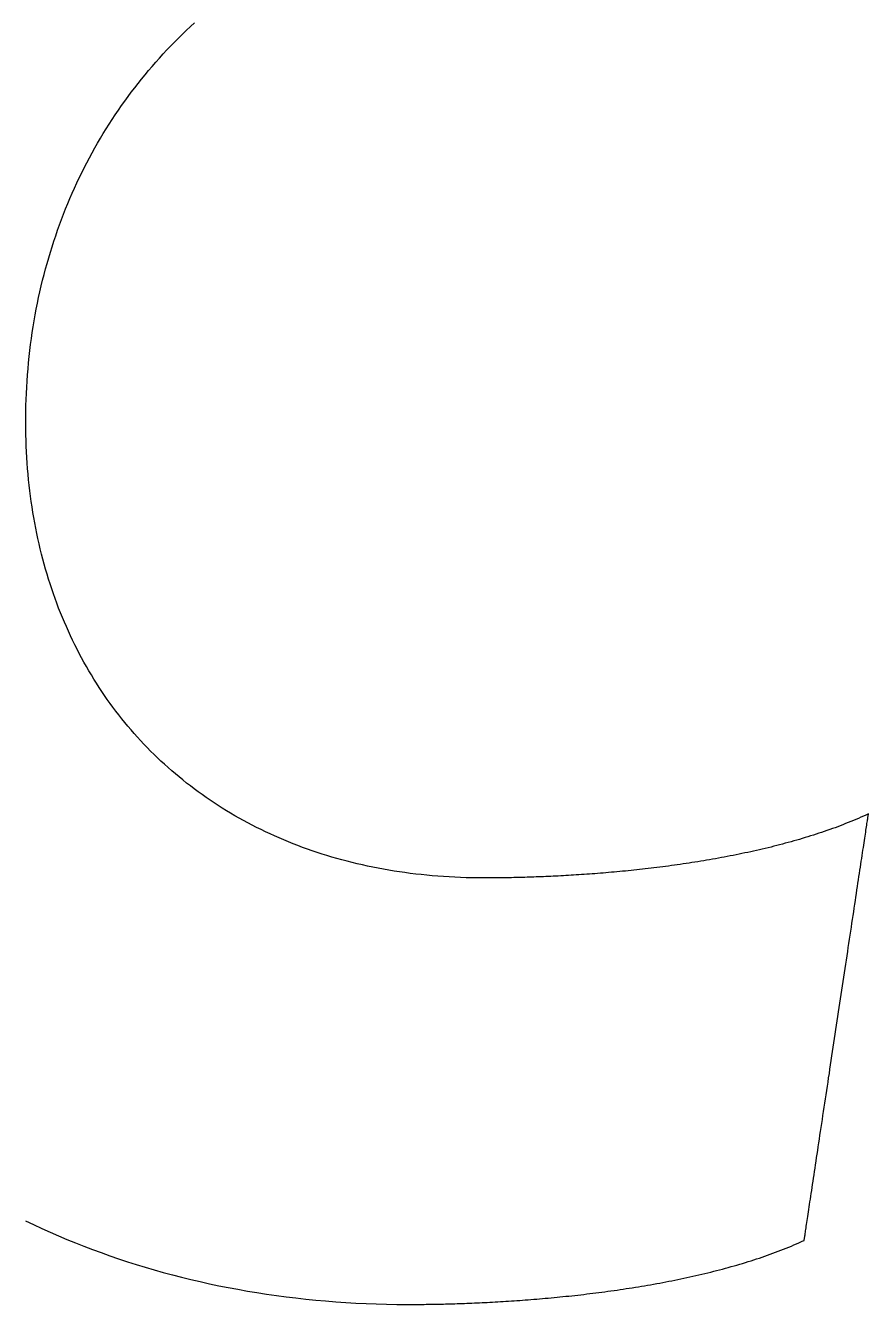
# Model space of a CAD drawing. Extents: x 0 to 841, y 0 to 594.
# Drawn here: x 798.37 to 802.86, y 52.98 to 59.78 of the extents above; entities that cross this region are included whole.
import ezdxf

# ---------------------------------------------------------------- set-up
doc = ezdxf.new("R2010")
doc.units = 0
doc.layers.add('Z-Zz_10_20_45-Z-P_CadLogoAecom', color=7, linetype='Continuous')

# ---------------------------------------------------------------- blocks, each defined once
blk = doc.blocks.new('AECOM_LogoColour')
at = {"layer": 'Z-Zz_10_20_45-Z-P_CadLogoAecom'}
for p, q in [((1.38149, 0.59641), (1.3826, 0.5975)), ((1.3826, 0.5975), (1.38372, 0.59857)), ((1.38372, 0.59857), (1.38485, 0.59964)), ((1.38485, 0.59964), (1.38599, 0.60069)), ((1.37825, 0.59307), (1.37932, 0.5942)), ((1.37932, 0.5942), (1.3804, 0.59531)), ((1.3804, 0.59531), (1.38149, 0.59641)), ((1.37512, 0.58963), (1.37615, 0.59079)), ((1.37615, 0.59079), (1.37719, 0.59194)), ((1.37719, 0.59194), (1.37825, 0.59307)), ((1.3721, 0.58609), (1.37309, 0.58728)), ((1.37309, 0.58728), (1.3741, 0.58846)), ((1.3741, 0.58846), (1.37512, 0.58963)), ((1.36919, 0.58244), (1.37015, 0.58367)), ((1.37015, 0.58367), (1.37111, 0.58488)), ((1.37111, 0.58488), (1.3721, 0.58609)), ((1.36641, 0.5787), (1.36732, 0.57996)), ((1.36732, 0.57996), (1.36825, 0.5812)), ((1.36825, 0.5812), (1.36919, 0.58244)), ((1.36374, 0.57485), (1.36461, 0.57615)), ((1.36461, 0.57615), (1.3655, 0.57743)), ((1.3655, 0.57743), (1.36641, 0.5787)), ((1.36119, 0.57091), (1.36203, 0.57224)), ((1.36203, 0.57224), (1.36288, 0.57355)), ((1.36288, 0.57355), (1.36374, 0.57485)), ((1.35957, 0.56824), (1.36037, 0.56958)), ((1.36037, 0.56958), (1.36119, 0.57091)), ((1.35723, 0.56414), (1.358, 0.56552)), ((1.358, 0.56552), (1.35877, 0.56688)), ((1.35877, 0.56688), (1.35957, 0.56824)), ((1.35502, 0.55996), (1.35574, 0.56136)), ((1.35574, 0.56136), (1.35648, 0.56276)), ((1.35648, 0.56276), (1.35723, 0.56414)), ((1.35362, 0.55712), (1.35431, 0.55854)), ((1.35431, 0.55854), (1.35502, 0.55996)), ((1.35163, 0.55279), (1.35228, 0.55424)), ((1.35228, 0.55424), (1.35294, 0.55568)), ((1.35294, 0.55568), (1.35362, 0.55712)), ((1.35037, 0.54985), (1.35099, 0.55132)), ((1.35099, 0.55132), (1.35163, 0.55279)), ((1.3486, 0.54538), (1.34918, 0.54688)), ((1.34918, 0.54688), (1.34977, 0.54837)), ((1.34977, 0.54837), (1.35037, 0.54985)), ((1.3475, 0.54235), (1.34804, 0.54387)), ((1.34804, 0.54387), (1.3486, 0.54538)), ((1.34646, 0.53929), (1.34697, 0.54082)), ((1.34697, 0.54082), (1.3475, 0.54235)), ((1.34501, 0.53463), (1.34547, 0.53619)), ((1.34547, 0.53619), (1.34596, 0.53774)), ((1.34596, 0.53774), (1.34646, 0.53929)), ((1.34412, 0.53148), (1.34455, 0.53306)), ((1.34455, 0.53306), (1.34501, 0.53463)), ((1.34329, 0.52829), (1.3437, 0.52989)), ((1.3437, 0.52989), (1.34412, 0.53148)), ((1.34253, 0.52508), (1.34291, 0.52669)), ((1.34291, 0.52669), (1.34329, 0.52829)), ((1.34151, 0.52019), (1.34184, 0.52183)), ((1.34184, 0.52183), (1.34218, 0.52345)), ((1.34218, 0.52345), (1.34253, 0.52508)), ((1.34092, 0.51689), (1.34121, 0.51854)), ((1.34121, 0.51854), (1.34151, 0.52019)), ((1.34038, 0.51356), (1.34064, 0.51523)), ((1.34064, 0.51523), (1.34092, 0.51689)), ((1.33992, 0.5102), (1.34014, 0.51189)), ((1.34014, 0.51189), (1.34038, 0.51356)), ((1.33952, 0.50681), (1.33971, 0.50851)), ((1.33971, 0.50851), (1.33992, 0.5102)), ((1.33919, 0.50339), (1.33935, 0.50511)), ((1.33935, 0.50511), (1.33952, 0.50681)), ((1.33893, 0.49994), (1.33905, 0.50167)), ((1.33905, 0.50167), (1.33919, 0.50339)), ((1.33866, 0.49472), (1.33873, 0.49647)), ((1.33873, 0.49647), (1.33882, 0.49821)), ((1.33882, 0.49821), (1.33893, 0.49994)), ((1.33858, 0.49139), (1.33861, 0.49304)), ((1.33861, 0.49304), (1.33866, 0.49472)), ((1.33855, 0.48811), (1.33856, 0.48975)), ((1.33856, 0.48975), (1.33858, 0.49139)), ((1.33857, 0.48648), (1.33855, 0.48811)), ((1.33859, 0.48486), (1.33857, 0.48648)), ((1.33864, 0.48325), (1.33859, 0.48486)), ((1.33869, 0.48165), (1.33864, 0.48325)), ((1.33877, 0.48005), (1.33869, 0.48165)), ((1.33886, 0.47846), (1.33877, 0.48005)), ((1.33896, 0.47688), (1.33886, 0.47846)), ((1.33908, 0.47531), (1.33896, 0.47688)), ((1.33921, 0.47374), (1.33908, 0.47531)), ((1.33936, 0.47219), (1.33921, 0.47374)), ((1.33953, 0.47064), (1.33936, 0.47219)), ((1.33971, 0.4691), (1.33953, 0.47064)), ((1.3399, 0.46757), (1.33971, 0.4691)), ((1.34011, 0.46604), (1.3399, 0.46757)), ((1.34033, 0.46453), (1.34011, 0.46604)), ((1.34057, 0.46302), (1.34033, 0.46453)), ((1.34082, 0.46153), (1.34057, 0.46302)), ((1.34109, 0.46004), (1.34082, 0.46153)), ((1.34137, 0.45856), (1.34109, 0.46004)), ((1.34167, 0.45709), (1.34137, 0.45856)), ((1.34198, 0.45562), (1.34167, 0.45709)), ((1.3423, 0.45417), (1.34198, 0.45562)), ((1.34264, 0.45273), (1.3423, 0.45417)), ((1.343, 0.45129), (1.34264, 0.45273)), ((1.34337, 0.44986), (1.343, 0.45129)), ((1.34375, 0.44845), (1.34337, 0.44986)), ((1.34414, 0.44704), (1.34375, 0.44845)), ((1.34455, 0.44564), (1.34414, 0.44704)), ((1.34498, 0.44425), (1.34455, 0.44564)), ((1.34541, 0.44287), (1.34498, 0.44425)), ((1.34587, 0.4415), (1.34541, 0.44287)), ((1.34633, 0.44013), (1.34587, 0.4415)), ((1.34681, 0.43878), (1.34633, 0.44013)), ((1.3473, 0.43744), (1.34681, 0.43878)), ((1.34781, 0.4361), (1.3473, 0.43744)), ((1.34833, 0.43478), (1.34781, 0.4361)), ((1.34886, 0.43347), (1.34833, 0.43478)), ((1.34941, 0.43216), (1.34886, 0.43347)), ((1.34997, 0.43087), (1.34941, 0.43216)), ((1.35054, 0.42958), (1.34997, 0.43087)), ((1.35113, 0.42831), (1.35054, 0.42958)), ((1.35173, 0.42704), (1.35113, 0.42831)), ((1.35234, 0.42579), (1.35173, 0.42704)), ((1.35297, 0.42454), (1.35234, 0.42579)), ((1.35361, 0.42331), (1.35297, 0.42454)), ((1.35426, 0.42208), (1.35361, 0.42331)), ((1.35493, 0.42087), (1.35426, 0.42208)), ((1.35561, 0.41967), (1.35493, 0.42087)), ((1.3563, 0.41847), (1.35561, 0.41967)), ((1.357, 0.41729), (1.3563, 0.41847)), ((1.35772, 0.41612), (1.357, 0.41729)), ((1.35845, 0.41495), (1.35772, 0.41612)), ((1.35919, 0.4138), (1.35845, 0.41495)), ((1.35994, 0.41266), (1.35919, 0.4138)), ((1.36071, 0.41153), (1.35994, 0.41266)), ((1.36149, 0.41041), (1.36071, 0.41153)), ((1.36228, 0.4093), (1.36149, 0.41041)), ((1.36309, 0.4082), (1.36228, 0.4093)), ((1.3639, 0.40711), (1.36309, 0.4082)), ((1.36473, 0.40604), (1.3639, 0.40711)), ((1.36557, 0.40497), (1.36473, 0.40604)), ((1.36643, 0.40392), (1.36557, 0.40497)), ((1.36729, 0.40288), (1.36643, 0.40392)), ((1.36817, 0.40184), (1.36729, 0.40288)), ((1.36906, 0.40082), (1.36817, 0.40184)), ((1.36996, 0.39981), (1.36906, 0.40082)), ((1.37087, 0.39881), (1.36996, 0.39981)), ((1.37179, 0.39783), (1.37087, 0.39881)), ((1.37273, 0.39685), (1.37179, 0.39783)), ((1.37368, 0.39589), (1.37273, 0.39685)), ((1.37464, 0.39493), (1.37368, 0.39589)), ((1.37561, 0.39399), (1.37464, 0.39493)), ((1.37659, 0.39306), (1.37561, 0.39399)), ((1.37759, 0.39215), (1.37659, 0.39306)), ((1.37859, 0.39124), (1.37759, 0.39215)), ((1.37961, 0.39035), (1.37859, 0.39124)), ((1.38064, 0.38946), (1.37961, 0.39035)), ((1.38167, 0.38859), (1.38064, 0.38946)), ((1.38272, 0.38774), (1.38167, 0.38859)), ((1.38379, 0.38689), (1.38272, 0.38774)), ((1.38486, 0.38606), (1.38379, 0.38689)), ((1.38594, 0.38523), (1.38486, 0.38606)), ((1.38704, 0.38442), (1.38594, 0.38523)), ((1.38814, 0.38363), (1.38704, 0.38442)), ((1.38926, 0.38284), (1.38814, 0.38363)), ((1.39038, 0.38207), (1.38926, 0.38284)), ((1.39152, 0.38131), (1.39038, 0.38207)), ((1.39267, 0.38056), (1.39152, 0.38131)), ((1.39383, 0.37982), (1.39267, 0.38056)), ((1.395, 0.3791), (1.39383, 0.37982)), ((1.39618, 0.37839), (1.395, 0.3791)), ((1.39737, 0.37769), (1.39618, 0.37839)), ((1.39857, 0.37701), (1.39737, 0.37769)), ((1.57489, 0.37787), (1.57419, 0.37756)), ((1.57559, 0.37819), (1.57489, 0.37787)), ((1.5755, 0.37759), (1.57552, 0.37777)), ((1.39978, 0.37634), (1.39857, 0.37701)), ((1.401, 0.37568), (1.39978, 0.37634)), ((1.40223, 0.37503), (1.401, 0.37568)), ((1.40348, 0.3744), (1.40223, 0.37503)), ((1.40473, 0.37378), (1.40348, 0.3744)), ((1.56619, 0.37433), (1.56544, 0.37406)), ((1.56694, 0.37461), (1.56619, 0.37433)), ((1.56768, 0.37489), (1.56694, 0.37461)), ((1.56842, 0.37517), (1.56768, 0.37489)), ((1.56916, 0.37546), (1.56842, 0.37517)), ((1.56989, 0.37575), (1.56916, 0.37546)), ((1.57062, 0.37604), (1.56989, 0.37575)), ((1.57134, 0.37634), (1.57062, 0.37604)), ((1.57206, 0.37664), (1.57134, 0.37634)), ((1.57277, 0.37694), (1.57206, 0.37664)), ((1.57348, 0.37725), (1.57277, 0.37694)), ((1.57419, 0.37756), (1.57348, 0.37725)), ((1.5749, 0.37363), (1.57497, 0.37413)), ((1.57497, 0.37413), (1.57504, 0.3746)), ((1.57504, 0.3746), (1.57511, 0.37505)), ((1.57511, 0.37505), (1.57518, 0.37547)), ((1.57518, 0.37547), (1.57523, 0.37586)), ((1.57523, 0.37586), (1.57529, 0.37622)), ((1.57529, 0.37622), (1.57534, 0.37656)), ((1.57534, 0.37656), (1.57539, 0.37686)), ((1.57539, 0.37686), (1.57543, 0.37714)), ((1.57543, 0.37714), (1.57546, 0.37738)), ((1.57546, 0.37738), (1.5755, 0.37759)), ((1.40599, 0.37317), (1.40473, 0.37378)), ((1.40726, 0.37257), (1.40599, 0.37317)), ((1.40854, 0.37199), (1.40726, 0.37257)), ((1.40983, 0.37143), (1.40854, 0.37199)), ((1.41114, 0.37087), (1.40983, 0.37143)), ((1.41245, 0.37033), (1.41114, 0.37087)), ((1.5546, 0.3706), (1.55381, 0.37037)), ((1.5554, 0.37082), (1.5546, 0.3706)), ((1.55619, 0.37105), (1.5554, 0.37082)), ((1.55697, 0.37128), (1.55619, 0.37105)), ((1.55776, 0.37152), (1.55697, 0.37128)), ((1.55854, 0.37176), (1.55776, 0.37152)), ((1.55932, 0.372), (1.55854, 0.37176)), ((1.5601, 0.37225), (1.55932, 0.372)), ((1.56087, 0.3725), (1.5601, 0.37225)), ((1.56164, 0.37275), (1.56087, 0.3725)), ((1.56241, 0.373), (1.56164, 0.37275)), ((1.56317, 0.37326), (1.56241, 0.373)), ((1.56393, 0.37353), (1.56317, 0.37326)), ((1.56469, 0.37379), (1.56393, 0.37353)), ((1.56544, 0.37406), (1.56469, 0.37379)), ((1.57436, 0.37009), (1.57446, 0.37074)), ((1.57446, 0.37074), (1.57456, 0.37136)), ((1.57456, 0.37136), (1.57465, 0.37197)), ((1.57465, 0.37197), (1.57473, 0.37255)), ((1.57473, 0.37255), (1.57482, 0.3731)), ((1.57482, 0.3731), (1.5749, 0.37363)), ((1.41377, 0.3698), (1.41245, 0.37033)), ((1.4151, 0.36929), (1.41377, 0.3698)), ((1.41644, 0.36879), (1.4151, 0.36929)), ((1.41779, 0.3683), (1.41644, 0.36879)), ((1.41915, 0.36783), (1.41779, 0.3683)), ((1.42052, 0.36737), (1.41915, 0.36783)), ((1.42189, 0.36692), (1.42052, 0.36737)), ((1.42328, 0.36649), (1.42189, 0.36692)), ((1.54001, 0.36703), (1.53918, 0.36686)), ((1.54083, 0.36721), (1.54001, 0.36703)), ((1.54165, 0.36738), (1.54083, 0.36721)), ((1.54247, 0.36756), (1.54165, 0.36738)), ((1.54329, 0.36774), (1.54247, 0.36756)), ((1.54411, 0.36793), (1.54329, 0.36774)), ((1.54493, 0.36812), (1.54411, 0.36793)), ((1.54574, 0.36831), (1.54493, 0.36812)), ((1.54656, 0.3685), (1.54574, 0.36831)), ((1.54737, 0.3687), (1.54656, 0.3685)), ((1.54818, 0.36889), (1.54737, 0.3687)), ((1.54899, 0.3691), (1.54818, 0.36889)), ((1.5498, 0.3693), (1.54899, 0.3691)), ((1.55061, 0.36951), (1.5498, 0.3693)), ((1.55141, 0.36972), (1.55061, 0.36951)), ((1.55221, 0.36993), (1.55141, 0.36972)), ((1.55301, 0.37015), (1.55221, 0.36993)), ((1.55381, 0.37037), (1.55301, 0.37015)), ((1.57382, 0.36649), (1.57394, 0.36725)), ((1.57394, 0.36725), (1.57405, 0.36799)), ((1.57405, 0.36799), (1.57416, 0.36871)), ((1.57416, 0.36871), (1.57426, 0.36941)), ((1.57426, 0.36941), (1.57436, 0.37009)), ((1.42468, 0.36607), (1.42328, 0.36649)), ((1.42608, 0.36566), (1.42468, 0.36607)), ((1.4275, 0.36527), (1.42608, 0.36566)), ((1.42892, 0.3649), (1.4275, 0.36527)), ((1.43036, 0.36453), (1.42892, 0.3649)), ((1.4318, 0.36418), (1.43036, 0.36453)), ((1.43325, 0.36385), (1.4318, 0.36418)), ((1.43471, 0.36353), (1.43325, 0.36385)), ((1.43618, 0.36322), (1.43471, 0.36353)), ((1.51771, 0.36333), (1.51689, 0.36322)), ((1.51853, 0.36343), (1.51771, 0.36333)), ((1.51935, 0.36354), (1.51853, 0.36343)), ((1.52017, 0.36365), (1.51935, 0.36354)), ((1.52099, 0.36376), (1.52017, 0.36365)), ((1.52181, 0.36388), (1.52099, 0.36376)), ((1.52264, 0.364), (1.52181, 0.36388)), ((1.52346, 0.36412), (1.52264, 0.364)), ((1.52429, 0.36424), (1.52346, 0.36412)), ((1.52512, 0.36436), (1.52429, 0.36424)), ((1.52594, 0.36449), (1.52512, 0.36436)), ((1.52677, 0.36462), (1.52594, 0.36449)), ((1.5276, 0.36475), (1.52677, 0.36462)), ((1.52843, 0.36489), (1.5276, 0.36475)), ((1.52925, 0.36502), (1.52843, 0.36489)), ((1.53008, 0.36516), (1.52925, 0.36502)), ((1.53091, 0.3653), (1.53008, 0.36516)), ((1.53174, 0.36545), (1.53091, 0.3653)), ((1.53257, 0.36559), (1.53174, 0.36545)), ((1.5334, 0.36574), (1.53257, 0.36559)), ((1.53422, 0.3659), (1.5334, 0.36574)), ((1.53505, 0.36605), (1.53422, 0.3659)), ((1.53588, 0.36621), (1.53505, 0.36605)), ((1.53671, 0.36637), (1.53588, 0.36621)), ((1.53753, 0.36653), (1.53671, 0.36637)), ((1.53836, 0.36669), (1.53753, 0.36653)), ((1.53918, 0.36686), (1.53836, 0.36669)), ((1.57333, 0.36323), (1.57346, 0.36407)), ((1.57346, 0.36407), (1.57358, 0.3649)), ((1.57358, 0.3649), (1.5737, 0.3657)), ((1.5737, 0.3657), (1.57382, 0.36649)), ((1.43765, 0.36293), (1.43618, 0.36322)), ((1.43914, 0.36265), (1.43765, 0.36293)), ((1.44064, 0.36239), (1.43914, 0.36265)), ((1.44214, 0.36214), (1.44064, 0.36239)), ((1.44365, 0.36191), (1.44214, 0.36214)), ((1.44517, 0.36169), (1.44365, 0.36191)), ((1.4467, 0.36148), (1.44517, 0.36169)), ((1.44824, 0.36129), (1.4467, 0.36148)), ((1.44978, 0.36112), (1.44824, 0.36129)), ((1.45134, 0.36096), (1.44978, 0.36112)), ((1.4529, 0.36081), (1.45134, 0.36096)), ((1.45447, 0.36068), (1.4529, 0.36081)), ((1.45605, 0.36057), (1.45447, 0.36068)), ((1.45763, 0.36047), (1.45605, 0.36057)), ((1.45923, 0.36038), (1.45763, 0.36047)), ((1.46083, 0.36031), (1.45923, 0.36038)), ((1.46244, 0.36026), (1.46083, 0.36031)), ((1.46406, 0.36022), (1.46244, 0.36026)), ((1.46568, 0.36019), (1.46406, 0.36022)), ((1.46732, 0.36018), (1.46568, 0.36019)), ((1.46794, 0.36018), (1.46732, 0.36018)), ((1.46846, 0.36018), (1.46794, 0.36018)), ((1.46898, 0.36018), (1.46846, 0.36018)), ((1.46952, 0.36019), (1.46898, 0.36018)), ((1.47005, 0.36019), (1.46952, 0.36019)), ((1.4706, 0.36019), (1.47005, 0.36019)), ((1.47115, 0.3602), (1.4706, 0.36019)), ((1.47171, 0.36021), (1.47115, 0.3602)), ((1.47228, 0.36021), (1.47171, 0.36021)), ((1.47285, 0.36022), (1.47228, 0.36021)), ((1.47343, 0.36023), (1.47285, 0.36022)), ((1.47402, 0.36024), (1.47343, 0.36023)), ((1.47461, 0.36025), (1.47402, 0.36024)), ((1.47521, 0.36026), (1.47461, 0.36025)), ((1.47581, 0.36027), (1.47521, 0.36026)), ((1.47642, 0.36029), (1.47581, 0.36027)), ((1.47704, 0.3603), (1.47642, 0.36029)), ((1.47766, 0.36032), (1.47704, 0.3603)), ((1.47829, 0.36033), (1.47766, 0.36032)), ((1.47892, 0.36035), (1.47829, 0.36033)), ((1.47956, 0.36037), (1.47892, 0.36035)), ((1.48021, 0.36039), (1.47956, 0.36037)), ((1.48086, 0.36041), (1.48021, 0.36039)), ((1.48151, 0.36044), (1.48086, 0.36041)), ((1.48217, 0.36046), (1.48151, 0.36044)), ((1.48284, 0.36048), (1.48217, 0.36046)), ((1.48351, 0.36051), (1.48284, 0.36048)), ((1.48419, 0.36054), (1.48351, 0.36051)), ((1.48487, 0.36057), (1.48419, 0.36054)), ((1.48556, 0.3606), (1.48487, 0.36057)), ((1.48625, 0.36063), (1.48556, 0.3606)), ((1.48694, 0.36066), (1.48625, 0.36063)), ((1.48764, 0.3607), (1.48694, 0.36066)), ((1.48835, 0.36073), (1.48764, 0.3607)), ((1.48906, 0.36077), (1.48835, 0.36073)), ((1.48977, 0.36081), (1.48906, 0.36077)), ((1.49049, 0.36085), (1.48977, 0.36081)), ((1.49121, 0.36089), (1.49049, 0.36085)), ((1.49194, 0.36093), (1.49121, 0.36089)), ((1.49267, 0.36098), (1.49194, 0.36093)), ((1.49341, 0.36102), (1.49267, 0.36098)), ((1.49415, 0.36107), (1.49341, 0.36102)), ((1.49489, 0.36112), (1.49415, 0.36107)), ((1.49564, 0.36117), (1.49489, 0.36112)), ((1.49638, 0.36122), (1.49564, 0.36117)), ((1.49714, 0.36128), (1.49638, 0.36122)), ((1.4979, 0.36133), (1.49714, 0.36128)), ((1.49866, 0.36139), (1.4979, 0.36133)), ((1.49942, 0.36145), (1.49866, 0.36139)), ((1.50019, 0.36151), (1.49942, 0.36145)), ((1.50096, 0.36157), (1.50019, 0.36151)), ((1.50173, 0.36164), (1.50096, 0.36157)), ((1.50251, 0.3617), (1.50173, 0.36164)), ((1.50329, 0.36177), (1.50251, 0.3617)), ((1.50407, 0.36184), (1.50329, 0.36177)), ((1.50485, 0.36191), (1.50407, 0.36184)), ((1.50564, 0.36198), (1.50485, 0.36191)), ((1.50643, 0.36206), (1.50564, 0.36198)), ((1.50722, 0.36214), (1.50643, 0.36206)), ((1.50802, 0.36222), (1.50722, 0.36214)), ((1.50881, 0.3623), (1.50802, 0.36222)), ((1.50961, 0.36238), (1.50881, 0.3623)), ((1.51041, 0.36247), (1.50961, 0.36238)), ((1.51122, 0.36255), (1.51041, 0.36247)), ((1.51202, 0.36264), (1.51122, 0.36255)), ((1.51283, 0.36273), (1.51202, 0.36264)), ((1.51364, 0.36283), (1.51283, 0.36273)), ((1.51445, 0.36292), (1.51364, 0.36283)), ((1.51526, 0.36302), (1.51445, 0.36292)), ((1.51608, 0.36312), (1.51526, 0.36302)), ((1.51689, 0.36322), (1.51608, 0.36312)), ((1.57279, 0.35966), (1.57293, 0.36058)), ((1.57293, 0.36058), (1.57307, 0.36148)), ((1.57307, 0.36148), (1.5732, 0.36236)), ((1.5732, 0.36236), (1.57333, 0.36323)), ((1.57221, 0.35582), (1.57236, 0.3568)), ((1.57236, 0.3568), (1.57251, 0.35777)), ((1.57251, 0.35777), (1.57265, 0.35872)), ((1.57265, 0.35872), (1.57279, 0.35966)), ((1.5716, 0.35173), (1.57175, 0.35277)), ((1.57175, 0.35277), (1.57191, 0.3538)), ((1.57191, 0.3538), (1.57206, 0.35482)), ((1.57206, 0.35482), (1.57221, 0.35582)), ((1.57111, 0.34852), (1.57128, 0.3496)), ((1.57128, 0.3496), (1.57144, 0.35067)), ((1.57144, 0.35067), (1.5716, 0.35173)), ((1.57061, 0.3452), (1.57078, 0.34632)), ((1.57078, 0.34632), (1.57095, 0.34743)), ((1.57095, 0.34743), (1.57111, 0.34852)), ((1.56992, 0.34063), (1.5701, 0.34179)), ((1.5701, 0.34179), (1.57027, 0.34294)), ((1.57027, 0.34294), (1.57044, 0.34407)), ((1.57044, 0.34407), (1.57061, 0.3452)), ((1.56939, 0.33711), (1.56957, 0.33829)), ((1.56957, 0.33829), (1.56975, 0.33947)), ((1.56975, 0.33947), (1.56992, 0.34063)), ((1.56885, 0.33353), (1.56903, 0.33473)), ((1.56903, 0.33473), (1.56921, 0.33592)), ((1.56921, 0.33592), (1.56939, 0.33711)), ((1.5683, 0.32989), (1.56849, 0.3311)), ((1.56849, 0.3311), (1.56867, 0.33232)), ((1.56867, 0.33232), (1.56885, 0.33353)), ((1.56775, 0.32621), (1.56794, 0.32744)), ((1.56794, 0.32744), (1.56812, 0.32866)), ((1.56812, 0.32866), (1.5683, 0.32989)), ((1.56719, 0.3225), (1.56738, 0.32374)), ((1.56738, 0.32374), (1.56756, 0.32497)), ((1.56756, 0.32497), (1.56775, 0.32621)), ((1.56682, 0.32002), (1.567, 0.32126)), ((1.567, 0.32126), (1.56719, 0.3225)), ((1.56626, 0.31629), (1.56644, 0.31754)), ((1.56644, 0.31754), (1.56663, 0.31878)), ((1.56663, 0.31878), (1.56682, 0.32002)), ((1.5657, 0.31258), (1.56588, 0.31381)), ((1.56588, 0.31381), (1.56607, 0.31505)), ((1.56607, 0.31505), (1.56626, 0.31629)), ((1.56514, 0.30888), (1.56532, 0.31011)), ((1.56532, 0.31011), (1.56551, 0.31134)), ((1.56551, 0.31134), (1.5657, 0.31258)), ((1.56459, 0.30521), (1.56477, 0.30643)), ((1.56477, 0.30643), (1.56495, 0.30765)), ((1.56495, 0.30765), (1.56514, 0.30888)), ((1.56404, 0.30159), (1.56422, 0.30279)), ((1.56422, 0.30279), (1.5644, 0.304)), ((1.5644, 0.304), (1.56459, 0.30521)), ((1.5635, 0.29803), (1.56368, 0.29921)), ((1.56368, 0.29921), (1.56386, 0.3004)), ((1.56386, 0.3004), (1.56404, 0.30159)), ((1.56298, 0.29453), (1.56315, 0.29569)), ((1.56315, 0.29569), (1.56333, 0.29685)), ((1.56333, 0.29685), (1.5635, 0.29803)), ((1.56246, 0.29112), (1.56263, 0.29225)), ((1.56263, 0.29225), (1.5628, 0.29339)), ((1.5628, 0.29339), (1.56298, 0.29453)), ((1.5618, 0.28673), (1.56196, 0.28781)), ((1.56196, 0.28781), (1.56213, 0.2889)), ((1.56213, 0.2889), (1.56229, 0.29001)), ((1.56229, 0.29001), (1.56246, 0.29112)), ((1.56132, 0.28356), (1.56148, 0.2846)), ((1.56148, 0.2846), (1.56164, 0.28566)), ((1.56164, 0.28566), (1.5618, 0.28673)), ((1.56086, 0.28052), (1.56102, 0.28152)), ((1.56102, 0.28152), (1.56117, 0.28253)), ((1.56117, 0.28253), (1.56132, 0.28356)), ((1.56029, 0.27669), (1.56043, 0.27762)), ((1.56043, 0.27762), (1.56057, 0.27857)), ((1.56057, 0.27857), (1.56072, 0.27954)), ((1.56072, 0.27954), (1.56086, 0.28052)), ((1.55975, 0.27313), (1.55988, 0.27399)), ((1.55988, 0.27399), (1.56001, 0.27487)), ((1.56001, 0.27487), (1.56015, 0.27577)), ((1.56015, 0.27577), (1.56029, 0.27669)), ((1.55914, 0.26911), (1.55926, 0.26987)), ((1.55926, 0.26987), (1.55938, 0.27066)), ((1.55938, 0.27066), (1.5595, 0.27146)), ((1.5595, 0.27146), (1.55962, 0.27228)), ((1.55962, 0.27228), (1.55975, 0.27313)), ((1.55862, 0.26564), (1.55872, 0.26629)), ((1.55872, 0.26629), (1.55882, 0.26696)), ((1.55882, 0.26696), (1.55893, 0.26765)), ((1.55893, 0.26765), (1.55903, 0.26837)), ((1.55903, 0.26837), (1.55914, 0.26911)), ((1.33845, 0.26378), (1.34075, 0.26269)), ((1.34075, 0.26269), (1.34307, 0.26161)), ((1.55811, 0.26226), (1.55819, 0.26276)), ((1.55819, 0.26276), (1.55827, 0.26329)), ((1.55827, 0.26329), (1.55835, 0.26384)), ((1.55835, 0.26384), (1.55844, 0.26441)), ((1.55844, 0.26441), (1.55853, 0.26501)), ((1.55853, 0.26501), (1.55862, 0.26564)), ((1.34307, 0.26161), (1.3454, 0.26056)), ((1.3454, 0.26056), (1.34775, 0.25954)), ((1.34775, 0.25954), (1.35012, 0.25854)), ((1.55759, 0.25883), (1.55763, 0.25904)), ((1.55763, 0.25904), (1.55766, 0.25928)), ((1.55766, 0.25928), (1.5577, 0.25955)), ((1.5577, 0.25955), (1.55775, 0.25985)), ((1.55775, 0.25985), (1.5578, 0.26018)), ((1.5578, 0.26018), (1.55785, 0.26054)), ((1.55785, 0.26054), (1.55791, 0.26093)), ((1.55791, 0.26093), (1.55797, 0.26135)), ((1.55797, 0.26135), (1.55804, 0.26179)), ((1.55804, 0.26179), (1.55811, 0.26226)), ((1.35012, 0.25854), (1.3525, 0.25757)), ((1.3525, 0.25757), (1.3549, 0.25662)), ((1.3549, 0.25662), (1.35732, 0.2557)), ((1.35732, 0.2557), (1.35975, 0.2548)), ((1.55024, 0.2552), (1.55098, 0.25548)), ((1.55098, 0.25548), (1.55172, 0.25577)), ((1.55172, 0.25577), (1.55245, 0.25606)), ((1.55245, 0.25606), (1.55318, 0.25636)), ((1.55318, 0.25636), (1.5539, 0.25666)), ((1.5539, 0.25666), (1.55462, 0.25696)), ((1.55462, 0.25696), (1.55533, 0.25727)), ((1.55533, 0.25727), (1.55604, 0.25758)), ((1.55604, 0.25758), (1.55674, 0.2579)), ((1.55674, 0.2579), (1.55744, 0.25821)), ((1.55744, 0.25821), (1.55751, 0.25826)), ((1.35975, 0.2548), (1.3622, 0.25393)), ((1.3622, 0.25393), (1.36467, 0.25308)), ((1.36467, 0.25308), (1.36715, 0.25226)), ((1.36715, 0.25226), (1.36965, 0.25147)), ((1.53939, 0.25156), (1.54019, 0.25179)), ((1.54019, 0.25179), (1.54099, 0.25204)), ((1.54099, 0.25204), (1.54178, 0.25228)), ((1.54178, 0.25228), (1.54257, 0.25253)), ((1.54257, 0.25253), (1.54335, 0.25278)), ((1.54335, 0.25278), (1.54414, 0.25304)), ((1.54414, 0.25304), (1.54491, 0.25329)), ((1.54491, 0.25329), (1.54569, 0.25356)), ((1.54569, 0.25356), (1.54645, 0.25382)), ((1.54645, 0.25382), (1.54722, 0.25409)), ((1.54722, 0.25409), (1.54798, 0.25436)), ((1.54798, 0.25436), (1.54874, 0.25464)), ((1.54874, 0.25464), (1.54949, 0.25492)), ((1.54949, 0.25492), (1.55024, 0.2552)), ((1.36965, 0.25147), (1.37217, 0.2507)), ((1.37217, 0.2507), (1.3747, 0.24996)), ((1.3747, 0.24996), (1.37725, 0.24924)), ((1.37725, 0.24924), (1.37982, 0.24855)), ((1.37982, 0.24855), (1.3824, 0.24789)), ((1.52622, 0.24816), (1.52706, 0.24835)), ((1.52706, 0.24835), (1.5279, 0.24854)), ((1.5279, 0.24854), (1.52874, 0.24874)), ((1.52874, 0.24874), (1.52957, 0.24893)), ((1.52957, 0.24893), (1.53041, 0.24914)), ((1.53041, 0.24914), (1.53124, 0.24934)), ((1.53124, 0.24934), (1.53207, 0.24955)), ((1.53207, 0.24955), (1.53289, 0.24976)), ((1.53289, 0.24976), (1.53371, 0.24997)), ((1.53371, 0.24997), (1.53453, 0.25019)), ((1.53453, 0.25019), (1.53535, 0.25041)), ((1.53535, 0.25041), (1.53617, 0.25063)), ((1.53617, 0.25063), (1.53698, 0.25086)), ((1.53698, 0.25086), (1.53779, 0.25109)), ((1.53779, 0.25109), (1.53859, 0.25132)), ((1.53859, 0.25132), (1.53939, 0.25156)), ((1.3824, 0.24789), (1.38499, 0.24725)), ((1.38499, 0.24725), (1.3876, 0.24665)), ((1.3876, 0.24665), (1.39023, 0.24606)), ((1.39023, 0.24606), (1.39287, 0.24551)), ((1.39287, 0.24551), (1.39553, 0.24498)), ((1.39553, 0.24498), (1.3982, 0.24448)), ((1.50659, 0.24454), (1.50745, 0.24467)), ((1.50745, 0.24467), (1.5083, 0.2448)), ((1.5083, 0.2448), (1.50916, 0.24493)), ((1.50916, 0.24493), (1.51002, 0.24507)), ((1.51002, 0.24507), (1.51088, 0.24521)), ((1.51088, 0.24521), (1.51174, 0.24535)), ((1.51174, 0.24535), (1.5126, 0.24549)), ((1.5126, 0.24549), (1.51345, 0.24564)), ((1.51345, 0.24564), (1.51431, 0.24579)), ((1.51431, 0.24579), (1.51517, 0.24594)), ((1.51517, 0.24594), (1.51602, 0.24609)), ((1.51602, 0.24609), (1.51688, 0.24625)), ((1.51688, 0.24625), (1.51774, 0.24641)), ((1.51774, 0.24641), (1.51859, 0.24657)), ((1.51859, 0.24657), (1.51944, 0.24674)), ((1.51944, 0.24674), (1.5203, 0.24691)), ((1.5203, 0.24691), (1.52115, 0.24708)), ((1.52115, 0.24708), (1.522, 0.24725)), ((1.522, 0.24725), (1.52284, 0.24742)), ((1.52284, 0.24742), (1.52369, 0.2476)), ((1.52369, 0.2476), (1.52454, 0.24779)), ((1.52454, 0.24779), (1.52538, 0.24797)), ((1.52538, 0.24797), (1.52622, 0.24816)), ((1.3982, 0.24448), (1.40089, 0.244)), ((1.40089, 0.244), (1.40359, 0.24356)), ((1.40359, 0.24356), (1.4063, 0.24314)), ((1.4063, 0.24314), (1.40904, 0.24275)), ((1.40904, 0.24275), (1.41178, 0.24238)), ((1.41178, 0.24238), (1.41454, 0.24205)), ((1.41454, 0.24205), (1.41732, 0.24174)), ((1.41732, 0.24174), (1.42011, 0.24146)), ((1.42011, 0.24146), (1.42291, 0.24121)), ((1.42291, 0.24121), (1.42573, 0.24099)), ((1.47133, 0.24098), (1.47209, 0.24103)), ((1.47209, 0.24103), (1.47285, 0.24107)), ((1.47285, 0.24107), (1.47361, 0.24112)), ((1.47361, 0.24112), (1.47438, 0.24117)), ((1.47438, 0.24117), (1.47515, 0.24122)), ((1.47515, 0.24122), (1.47593, 0.24127)), ((1.47593, 0.24127), (1.47671, 0.24133)), ((1.47671, 0.24133), (1.47749, 0.24138)), ((1.47749, 0.24138), (1.47828, 0.24144)), ((1.47828, 0.24144), (1.47907, 0.2415)), ((1.47907, 0.2415), (1.47987, 0.24156)), ((1.47987, 0.24156), (1.48066, 0.24162)), ((1.48066, 0.24162), (1.48147, 0.24169)), ((1.48147, 0.24169), (1.48227, 0.24175)), ((1.48227, 0.24175), (1.48308, 0.24182)), ((1.48308, 0.24182), (1.48389, 0.24189)), ((1.48389, 0.24189), (1.4847, 0.24196)), ((1.4847, 0.24196), (1.48552, 0.24203)), ((1.48552, 0.24203), (1.48634, 0.24211)), ((1.48634, 0.24211), (1.48716, 0.24219)), ((1.48716, 0.24219), (1.48799, 0.24227)), ((1.48799, 0.24227), (1.48881, 0.24235)), ((1.48881, 0.24235), (1.48964, 0.24243)), ((1.48964, 0.24243), (1.49047, 0.24252)), ((1.49047, 0.24252), (1.49131, 0.2426)), ((1.49131, 0.2426), (1.49214, 0.24269)), ((1.49214, 0.24269), (1.49298, 0.24278)), ((1.49298, 0.24278), (1.49382, 0.24288)), ((1.49382, 0.24288), (1.49466, 0.24297)), ((1.49466, 0.24297), (1.49551, 0.24307)), ((1.49551, 0.24307), (1.49635, 0.24317)), ((1.49635, 0.24317), (1.4972, 0.24327)), ((1.4972, 0.24327), (1.49805, 0.24337)), ((1.49805, 0.24337), (1.4989, 0.24348)), ((1.4989, 0.24348), (1.49975, 0.24359)), ((1.49975, 0.24359), (1.5006, 0.2437)), ((1.5006, 0.2437), (1.50145, 0.24381)), ((1.50145, 0.24381), (1.50231, 0.24393)), ((1.50231, 0.24393), (1.50316, 0.24404)), ((1.50316, 0.24404), (1.50402, 0.24416)), ((1.50402, 0.24416), (1.50487, 0.24429)), ((1.50487, 0.24429), (1.50573, 0.24441)), ((1.50573, 0.24441), (1.50659, 0.24454)), ((1.42573, 0.24099), (1.42856, 0.24079)), ((1.42856, 0.24079), (1.4314, 0.24063)), ((1.4314, 0.24063), (1.43426, 0.24049)), ((1.43426, 0.24049), (1.43713, 0.24038)), ((1.43713, 0.24038), (1.44002, 0.24031)), ((1.44002, 0.24031), (1.44292, 0.24026)), ((1.44292, 0.24026), (1.44583, 0.24024)), ((1.44583, 0.24024), (1.44683, 0.24024)), ((1.44683, 0.24024), (1.44734, 0.24024)), ((1.44734, 0.24024), (1.44787, 0.24024)), ((1.44787, 0.24024), (1.4484, 0.24024)), ((1.4484, 0.24024), (1.44895, 0.24024)), ((1.44895, 0.24024), (1.4495, 0.24025)), ((1.4495, 0.24025), (1.45005, 0.24025)), ((1.45005, 0.24025), (1.45062, 0.24026)), ((1.45062, 0.24026), (1.45119, 0.24027)), ((1.45119, 0.24027), (1.45177, 0.24027)), ((1.45177, 0.24027), (1.45236, 0.24028)), ((1.45236, 0.24028), (1.45295, 0.24029)), ((1.45295, 0.24029), (1.45355, 0.2403)), ((1.45355, 0.2403), (1.45416, 0.24031)), ((1.45416, 0.24031), (1.45477, 0.24033)), ((1.45477, 0.24033), (1.45539, 0.24034)), ((1.45539, 0.24034), (1.45602, 0.24035)), ((1.45602, 0.24035), (1.45666, 0.24037)), ((1.45666, 0.24037), (1.4573, 0.24039)), ((1.4573, 0.24039), (1.45795, 0.2404)), ((1.45795, 0.2404), (1.4586, 0.24042)), ((1.4586, 0.24042), (1.45926, 0.24044)), ((1.45926, 0.24044), (1.45993, 0.24046)), ((1.45993, 0.24046), (1.4606, 0.24049)), ((1.4606, 0.24049), (1.46128, 0.24051)), ((1.46128, 0.24051), (1.46196, 0.24054)), ((1.46196, 0.24054), (1.46265, 0.24056)), ((1.46265, 0.24056), (1.46334, 0.24059)), ((1.46334, 0.24059), (1.46405, 0.24062)), ((1.46405, 0.24062), (1.46475, 0.24065)), ((1.46475, 0.24065), (1.46546, 0.24068)), ((1.46546, 0.24068), (1.46618, 0.24071)), ((1.46618, 0.24071), (1.4669, 0.24075)), ((1.4669, 0.24075), (1.46763, 0.24078)), ((1.46763, 0.24078), (1.46836, 0.24082)), ((1.46836, 0.24082), (1.4691, 0.24086)), ((1.4691, 0.24086), (1.46984, 0.2409)), ((1.46984, 0.2409), (1.47058, 0.24094)), ((1.47058, 0.24094), (1.47133, 0.24098))]:
    blk.add_line(p, q, dxfattribs=at)
for points in [[(1.33845, 0.26378), (1.34075, 0.26269), (1.34307, 0.26161), (1.3454, 0.26056), (1.34775, 0.25954), (1.35012, 0.25854), (1.3525, 0.25757), (1.3549, 0.25662), (1.35732, 0.2557), (1.35975, 0.2548), (1.3622, 0.25393), (1.36467, 0.25308), (1.36715, 0.25226), (1.36965, 0.25147), (1.37217, 0.2507), (1.3747, 0.24996), (1.37725, 0.24924), (1.37982, 0.24855), (1.3824, 0.24789), (1.38499, 0.24725), (1.3876, 0.24665), (1.39023, 0.24606), (1.39287, 0.24551), (1.39553, 0.24498), (1.3982, 0.24448), (1.40089, 0.244), (1.40359, 0.24356), (1.4063, 0.24314), (1.40904, 0.24275), (1.41178, 0.24238), (1.41454, 0.24205), (1.41732, 0.24174), (1.42011, 0.24146), (1.42291, 0.24121), (1.42573, 0.24099), (1.42856, 0.24079), (1.4314, 0.24063), (1.43426, 0.24049), (1.43713, 0.24038), (1.44002, 0.24031), (1.44292, 0.24026), (1.44583, 0.24024), (1.44683, 0.24024), (1.44734, 0.24024), (1.44787, 0.24024), (1.4484, 0.24024), (1.44895, 0.24024), (1.4495, 0.24025), (1.45005, 0.24025), (1.45062, 0.24026), (1.45119, 0.24027), (1.45177, 0.24027), (1.45236, 0.24028), (1.45295, 0.24029), (1.45355, 0.2403), (1.45416, 0.24031), (1.45477, 0.24033), (1.45539, 0.24034), (1.45602, 0.24035), (1.45666, 0.24037), (1.4573, 0.24039), (1.45795, 0.2404), (1.4586, 0.24042), (1.45926, 0.24044), (1.45993, 0.24046), (1.4606, 0.24049), (1.46128, 0.24051), (1.46196, 0.24054), (1.46265, 0.24056), (1.46334, 0.24059), (1.46405, 0.24062), (1.46475, 0.24065), (1.46546, 0.24068), (1.46618, 0.24071), (1.4669, 0.24075), (1.46763, 0.24078), (1.46836, 0.24082), (1.4691, 0.24086), (1.46984, 0.2409), (1.47058, 0.24094), (1.47133, 0.24098), (1.47209, 0.24103), (1.47285, 0.24107), (1.47361, 0.24112), (1.47438, 0.24117), (1.47515, 0.24122), (1.47593, 0.24127), (1.47671, 0.24133), (1.47749, 0.24138), (1.47828, 0.24144), (1.47907, 0.2415), (1.47987, 0.24156), (1.48066, 0.24162), (1.48147, 0.24169), (1.48227, 0.24175), (1.48308, 0.24182), (1.48389, 0.24189), (1.4847, 0.24196), (1.48552, 0.24203), (1.48634, 0.24211), (1.48716, 0.24219), (1.48799, 0.24227), (1.48881, 0.24235), (1.48964, 0.24243), (1.49047, 0.24252), (1.49131, 0.2426), (1.49214, 0.24269), (1.49298, 0.24278), (1.49382, 0.24288), (1.49466, 0.24297), (1.49551, 0.24307), (1.49635, 0.24317), (1.4972, 0.24327), (1.49805, 0.24337), (1.4989, 0.24348), (1.49975, 0.24359), (1.5006, 0.2437), (1.50145, 0.24381), (1.50231, 0.24393), (1.50316, 0.24404), (1.50402, 0.24416), (1.50487, 0.24429), (1.50573, 0.24441), (1.50659, 0.24454), (1.50745, 0.24467), (1.5083, 0.2448), (1.50916, 0.24493), (1.51002, 0.24507), (1.51088, 0.24521), (1.51174, 0.24535), (1.5126, 0.24549), (1.51345, 0.24564), (1.51431, 0.24579), (1.51517, 0.24594), (1.51602, 0.24609), (1.51688, 0.24625), (1.51774, 0.24641), (1.51859, 0.24657), (1.51944, 0.24674), (1.5203, 0.24691), (1.52115, 0.24708), (1.522, 0.24725), (1.52284, 0.24742), (1.52369, 0.2476), (1.52454, 0.24779), (1.52538, 0.24797), (1.52622, 0.24816), (1.52706, 0.24835), (1.5279, 0.24854), (1.52874, 0.24874), (1.52957, 0.24893), (1.53041, 0.24914), (1.53124, 0.24934), (1.53207, 0.24955), (1.53289, 0.24976), (1.53371, 0.24997), (1.53453, 0.25019), (1.53535, 0.25041), (1.53617, 0.25063), (1.53698, 0.25086), (1.53779, 0.25109), (1.53859, 0.25132), (1.53939, 0.25156), (1.54019, 0.25179), (1.54099, 0.25204), (1.54178, 0.25228), (1.54257, 0.25253), (1.54335, 0.25278), (1.54414, 0.25304), (1.54491, 0.25329), (1.54569, 0.25356), (1.54645, 0.25382), (1.54722, 0.25409), (1.54798, 0.25436), (1.54874, 0.25464), (1.54949, 0.25492), (1.55024, 0.2552), (1.55098, 0.25548), (1.55172, 0.25577), (1.55245, 0.25606), (1.55318, 0.25636), (1.5539, 0.25666), (1.55462, 0.25696), (1.55533, 0.25727), (1.55604, 0.25758), (1.55674, 0.2579), (1.55744, 0.25821), (1.55751, 0.25826), (1.55752, 0.25831), (1.55753, 0.25839), (1.55755, 0.2585), (1.55757, 0.25865), (1.55759, 0.25883), (1.55763, 0.25904), (1.55766, 0.25928), (1.5577, 0.25955), (1.55775, 0.25985), (1.5578, 0.26018), (1.55785, 0.26054), (1.55791, 0.26093), (1.55797, 0.26135), (1.55804, 0.26179), (1.55811, 0.26226), (1.55819, 0.26276), (1.55827, 0.26329), (1.55835, 0.26384), (1.55844, 0.26441), (1.55853, 0.26501), (1.55862, 0.26564), (1.55872, 0.26629), (1.55882, 0.26696), (1.55893, 0.26765), (1.55903, 0.26837), (1.55914, 0.26911), (1.55926, 0.26987), (1.55938, 0.27066), (1.5595, 0.27146), (1.55962, 0.27228), (1.55975, 0.27313), (1.55988, 0.27399), (1.56001, 0.27487), (1.56015, 0.27577), (1.56029, 0.27669), (1.56043, 0.27762), (1.56057, 0.27857), (1.56072, 0.27954), (1.56086, 0.28052), (1.56102, 0.28152), (1.56117, 0.28253), (1.56132, 0.28356), (1.56148, 0.2846), (1.56164, 0.28566), (1.5618, 0.28673), (1.56196, 0.28781), (1.56213, 0.2889), (1.56229, 0.29001), (1.56246, 0.29112), (1.56263, 0.29225), (1.5628, 0.29339), (1.56298, 0.29453), (1.56315, 0.29569), (1.56333, 0.29685), (1.5635, 0.29803), (1.56368, 0.29921), (1.56386, 0.3004), (1.56404, 0.30159), (1.56422, 0.30279), (1.5644, 0.304), (1.56459, 0.30521), (1.56477, 0.30643), (1.56495, 0.30765), (1.56514, 0.30888), (1.56532, 0.31011), (1.56551, 0.31134), (1.5657, 0.31258), (1.56588, 0.31381), (1.56607, 0.31505), (1.56626, 0.31629), (1.56644, 0.31754), (1.56663, 0.31878), (1.56682, 0.32002), (1.567, 0.32126), (1.56719, 0.3225), (1.56738, 0.32374), (1.56756, 0.32497), (1.56775, 0.32621), (1.56794, 0.32744), (1.56812, 0.32866), (1.5683, 0.32989), (1.56849, 0.3311), (1.56867, 0.33232), (1.56885, 0.33353), (1.56903, 0.33473), (1.56921, 0.33592), (1.56939, 0.33711), (1.56957, 0.33829), (1.56975, 0.33947), (1.56992, 0.34063), (1.5701, 0.34179), (1.57027, 0.34294), (1.57044, 0.34407), (1.57061, 0.3452), (1.57078, 0.34632), (1.57095, 0.34743), (1.57111, 0.34852), (1.57128, 0.3496), (1.57144, 0.35067), (1.5716, 0.35173), (1.57175, 0.35277), (1.57191, 0.3538), (1.57206, 0.35482), (1.57221, 0.35582), (1.57236, 0.3568), (1.57251, 0.35777), (1.57265, 0.35872), (1.57279, 0.35966), (1.57293, 0.36058), (1.57307, 0.36148), (1.5732, 0.36236), (1.57333, 0.36323), (1.57346, 0.36407), (1.57358, 0.3649), (1.5737, 0.3657), (1.57382, 0.36649), (1.57394, 0.36725), (1.57405, 0.36799), (1.57416, 0.36871), (1.57426, 0.36941), (1.57436, 0.37009), (1.57446, 0.37074), (1.57456, 0.37136), (1.57465, 0.37197), (1.57473, 0.37255), (1.57482, 0.3731), (1.5749, 0.37363), (1.57497, 0.37413), (1.57504, 0.3746), (1.57511, 0.37505), (1.57518, 0.37547), (1.57523, 0.37586), (1.57529, 0.37622), (1.57534, 0.37656), (1.57539, 0.37686), (1.57543, 0.37714), (1.57546, 0.37738), (1.5755, 0.37759), (1.57552, 0.37777), (1.57555, 0.37792), (1.57556, 0.37804), (1.57558, 0.37812), (1.57558, 0.37818), (1.57559, 0.37819), (1.57489, 0.37787), (1.57419, 0.37756), (1.57348, 0.37725), (1.57277, 0.37694), (1.57206, 0.37664), (1.57134, 0.37634), (1.57062, 0.37604), (1.56989, 0.37575), (1.56916, 0.37546), (1.56842, 0.37517), (1.56768, 0.37489), (1.56694, 0.37461), (1.56619, 0.37433), (1.56544, 0.37406), (1.56469, 0.37379), (1.56393, 0.37353), (1.56317, 0.37326), (1.56241, 0.373), (1.56164, 0.37275), (1.56087, 0.3725), (1.5601, 0.37225), (1.55932, 0.372), (1.55854, 0.37176), (1.55776, 0.37152), (1.55697, 0.37128), (1.55619, 0.37105), (1.5554, 0.37082), (1.5546, 0.3706), (1.55381, 0.37037), (1.55301, 0.37015), (1.55221, 0.36993), (1.55141, 0.36972), (1.55061, 0.36951), (1.5498, 0.3693), (1.54899, 0.3691), (1.54818, 0.36889), (1.54737, 0.3687), (1.54656, 0.3685), (1.54574, 0.36831), (1.54493, 0.36812), (1.54411, 0.36793), (1.54329, 0.36774), (1.54247, 0.36756), (1.54165, 0.36738), (1.54083, 0.36721), (1.54001, 0.36703), (1.53918, 0.36686), (1.53836, 0.36669), (1.53753, 0.36653), (1.53671, 0.36637), (1.53588, 0.36621), (1.53505, 0.36605), (1.53422, 0.3659), (1.5334, 0.36574), (1.53257, 0.36559), (1.53174, 0.36545), (1.53091, 0.3653), (1.53008, 0.36516), (1.52925, 0.36502), (1.52843, 0.36489), (1.5276, 0.36475), (1.52677, 0.36462), (1.52594, 0.36449), (1.52512, 0.36436), (1.52429, 0.36424), (1.52346, 0.36412), (1.52264, 0.364), (1.52181, 0.36388), (1.52099, 0.36376), (1.52017, 0.36365), (1.51935, 0.36354), (1.51853, 0.36343), (1.51771, 0.36333), (1.51689, 0.36322), (1.51608, 0.36312), (1.51526, 0.36302), (1.51445, 0.36292), (1.51364, 0.36283), (1.51283, 0.36273), (1.51202, 0.36264), (1.51122, 0.36255), (1.51041, 0.36247), (1.50961, 0.36238), (1.50881, 0.3623), (1.50802, 0.36222), (1.50722, 0.36214), (1.50643, 0.36206), (1.50564, 0.36198), (1.50485, 0.36191), (1.50407, 0.36184), (1.50329, 0.36177), (1.50251, 0.3617), (1.50173, 0.36164), (1.50096, 0.36157), (1.50019, 0.36151), (1.49942, 0.36145), (1.49866, 0.36139), (1.4979, 0.36133), (1.49714, 0.36128), (1.49638, 0.36122), (1.49564, 0.36117), (1.49489, 0.36112), (1.49415, 0.36107), (1.49341, 0.36102), (1.49267, 0.36098), (1.49194, 0.36093), (1.49121, 0.36089), (1.49049, 0.36085), (1.48977, 0.36081), (1.48906, 0.36077), (1.48835, 0.36073), (1.48764, 0.3607), (1.48694, 0.36066), (1.48625, 0.36063), (1.48556, 0.3606), (1.48487, 0.36057), (1.48419, 0.36054), (1.48351, 0.36051), (1.48284, 0.36048), (1.48217, 0.36046), (1.48151, 0.36044), (1.48086, 0.36041), (1.48021, 0.36039), (1.47956, 0.36037), (1.47892, 0.36035), (1.47829, 0.36033), (1.47766, 0.36032), (1.47704, 0.3603), (1.47642, 0.36029), (1.47581, 0.36027), (1.47521, 0.36026), (1.47461, 0.36025), (1.47402, 0.36024), (1.47343, 0.36023), (1.47285, 0.36022), (1.47228, 0.36021), (1.47171, 0.36021), (1.47115, 0.3602), (1.4706, 0.36019), (1.47005, 0.36019), (1.46952, 0.36019), (1.46898, 0.36018), (1.46846, 0.36018), (1.46794, 0.36018), (1.46732, 0.36018), (1.46568, 0.36019), (1.46406, 0.36022), (1.46244, 0.36026), (1.46083, 0.36031), (1.45923, 0.36038), (1.45763, 0.36047), (1.45605, 0.36057), (1.45447, 0.36068), (1.4529, 0.36081), (1.45134, 0.36096), (1.44978, 0.36112), (1.44824, 0.36129), (1.4467, 0.36148), (1.44517, 0.36169), (1.44365, 0.36191), (1.44214, 0.36214), (1.44064, 0.36239), (1.43914, 0.36265), (1.43765, 0.36293), (1.43618, 0.36322), (1.43471, 0.36353), (1.43325, 0.36385), (1.4318, 0.36418), (1.43036, 0.36453), (1.42892, 0.3649), (1.4275, 0.36527), (1.42608, 0.36566), (1.42468, 0.36607), (1.42328, 0.36649), (1.42189, 0.36692), (1.42052, 0.36737), (1.41915, 0.36783), (1.41779, 0.3683), (1.41644, 0.36879), (1.4151, 0.36929), (1.41377, 0.3698), (1.41245, 0.37033), (1.41114, 0.37087), (1.40983, 0.37143), (1.40854, 0.37199), (1.40726, 0.37257), (1.40599, 0.37317), (1.40473, 0.37378), (1.40348, 0.3744), (1.40223, 0.37503), (1.401, 0.37568), (1.39978, 0.37634), (1.39857, 0.37701), (1.39737, 0.37769), (1.39618, 0.37839), (1.395, 0.3791), (1.39383, 0.37982), (1.39267, 0.38056), (1.39152, 0.38131), (1.39038, 0.38207), (1.38926, 0.38284), (1.38814, 0.38363), (1.38704, 0.38442), (1.38594, 0.38523), (1.38486, 0.38606), (1.38379, 0.38689), (1.38272, 0.38774), (1.38167, 0.38859), (1.38064, 0.38946), (1.37961, 0.39035), (1.37859, 0.39124), (1.37759, 0.39215), (1.37659, 0.39306), (1.37561, 0.39399), (1.37464, 0.39493), (1.37368, 0.39589), (1.37273, 0.39685), (1.37179, 0.39783), (1.37087, 0.39881), (1.36996, 0.39981), (1.36906, 0.40082), (1.36817, 0.40184), (1.36729, 0.40288), (1.36643, 0.40392), (1.36557, 0.40497), (1.36473, 0.40604), (1.3639, 0.40711), (1.36309, 0.4082), (1.36228, 0.4093), (1.36149, 0.41041), (1.36071, 0.41153), (1.35994, 0.41266), (1.35919, 0.4138), (1.35845, 0.41495), (1.35772, 0.41612), (1.357, 0.41729), (1.3563, 0.41847), (1.35561, 0.41967), (1.35493, 0.42087), (1.35426, 0.42208), (1.35361, 0.42331), (1.35297, 0.42454), (1.35234, 0.42579), (1.35173, 0.42704), (1.35113, 0.42831), (1.35054, 0.42958), (1.34997, 0.43087), (1.34941, 0.43216), (1.34886, 0.43347), (1.34833, 0.43478), (1.34781, 0.4361), (1.3473, 0.43744), (1.34681, 0.43878), (1.34633, 0.44013), (1.34587, 0.4415), (1.34541, 0.44287), (1.34498, 0.44425), (1.34455, 0.44564), (1.34414, 0.44704), (1.34375, 0.44845), (1.34337, 0.44986), (1.343, 0.45129), (1.34264, 0.45273), (1.3423, 0.45417), (1.34198, 0.45562), (1.34167, 0.45709), (1.34137, 0.45856), (1.34109, 0.46004), (1.34082, 0.46153), (1.34057, 0.46302), (1.34033, 0.46453), (1.34011, 0.46604), (1.3399, 0.46757), (1.33971, 0.4691), (1.33953, 0.47064), (1.33936, 0.47219), (1.33921, 0.47374), (1.33908, 0.47531), (1.33896, 0.47688), (1.33886, 0.47846), (1.33877, 0.48005), (1.33869, 0.48165), (1.33864, 0.48325), (1.33859, 0.48486), (1.33857, 0.48648), (1.33855, 0.48811), (1.33856, 0.48975), (1.33858, 0.49139), (1.33861, 0.49304), (1.33866, 0.49472), (1.33873, 0.49647), (1.33882, 0.49821), (1.33893, 0.49994), (1.33905, 0.50167), (1.33919, 0.50339), (1.33935, 0.50511), (1.33952, 0.50681), (1.33971, 0.50851), (1.33992, 0.5102), (1.34014, 0.51189), (1.34038, 0.51356), (1.34064, 0.51523), (1.34092, 0.51689), (1.34121, 0.51854), (1.34151, 0.52019), (1.34184, 0.52183), (1.34218, 0.52345), (1.34253, 0.52508), (1.34291, 0.52669), (1.34329, 0.52829), (1.3437, 0.52989), (1.34412, 0.53148), (1.34455, 0.53306), (1.34501, 0.53463), (1.34547, 0.53619), (1.34596, 0.53774), (1.34646, 0.53929), (1.34697, 0.54082), (1.3475, 0.54235), (1.34804, 0.54387), (1.3486, 0.54538), (1.34918, 0.54688), (1.34977, 0.54837), (1.35037, 0.54985), (1.35099, 0.55132), (1.35163, 0.55279), (1.35228, 0.55424), (1.35294, 0.55568), (1.35362, 0.55712), (1.35431, 0.55854), (1.35502, 0.55996), (1.35574, 0.56136), (1.35648, 0.56276), (1.35723, 0.56414), (1.358, 0.56552), (1.35877, 0.56688), (1.35957, 0.56824), (1.36037, 0.56958), (1.36119, 0.57091), (1.36203, 0.57224), (1.36288, 0.57355), (1.36374, 0.57485), (1.36461, 0.57615), (1.3655, 0.57743), (1.36641, 0.5787), (1.36732, 0.57996), (1.36825, 0.5812), (1.36919, 0.58244), (1.37015, 0.58367), (1.37111, 0.58488), (1.3721, 0.58609), (1.37309, 0.58728), (1.3741, 0.58846), (1.37512, 0.58963), (1.37615, 0.59079), (1.37719, 0.59194), (1.37825, 0.59307), (1.37932, 0.5942), (1.3804, 0.59531), (1.38149, 0.59641), (1.3826, 0.5975), (1.38372, 0.59857), (1.38485, 0.59964), (1.38599, 0.60069)], [(1.57552, 0.37777), (1.57555, 0.37792), (1.57556, 0.37804)], [(1.57556, 0.37804), (1.57558, 0.37812), (1.57558, 0.37818), (1.57559, 0.37819)], [(1.55751, 0.25826), (1.55753, 0.25839), (1.55755, 0.2585)], [(1.55755, 0.2585), (1.55757, 0.25865), (1.55759, 0.25883)]]:
    blk.add_lwpolyline(points, dxfattribs=at)
blk = doc.blocks.new('AECOM_TitleBlock_A1v')
at = {"layer": 'Z-Zz_10_20_45-Z-P_CadLogoAecom', "xscale": 18.91000405210697, "yscale": 18.91000405210697}
blk.add_blockref('AECOM_LogoColour', (773.0608, 48.4377), dxfattribs=at)

msp = doc.modelspace()

# ---------------------------------------------------------------- block references
msp.add_blockref('AECOM_TitleBlock_A1v', (0, 0))

doc.saveas('drawing.dxf')
